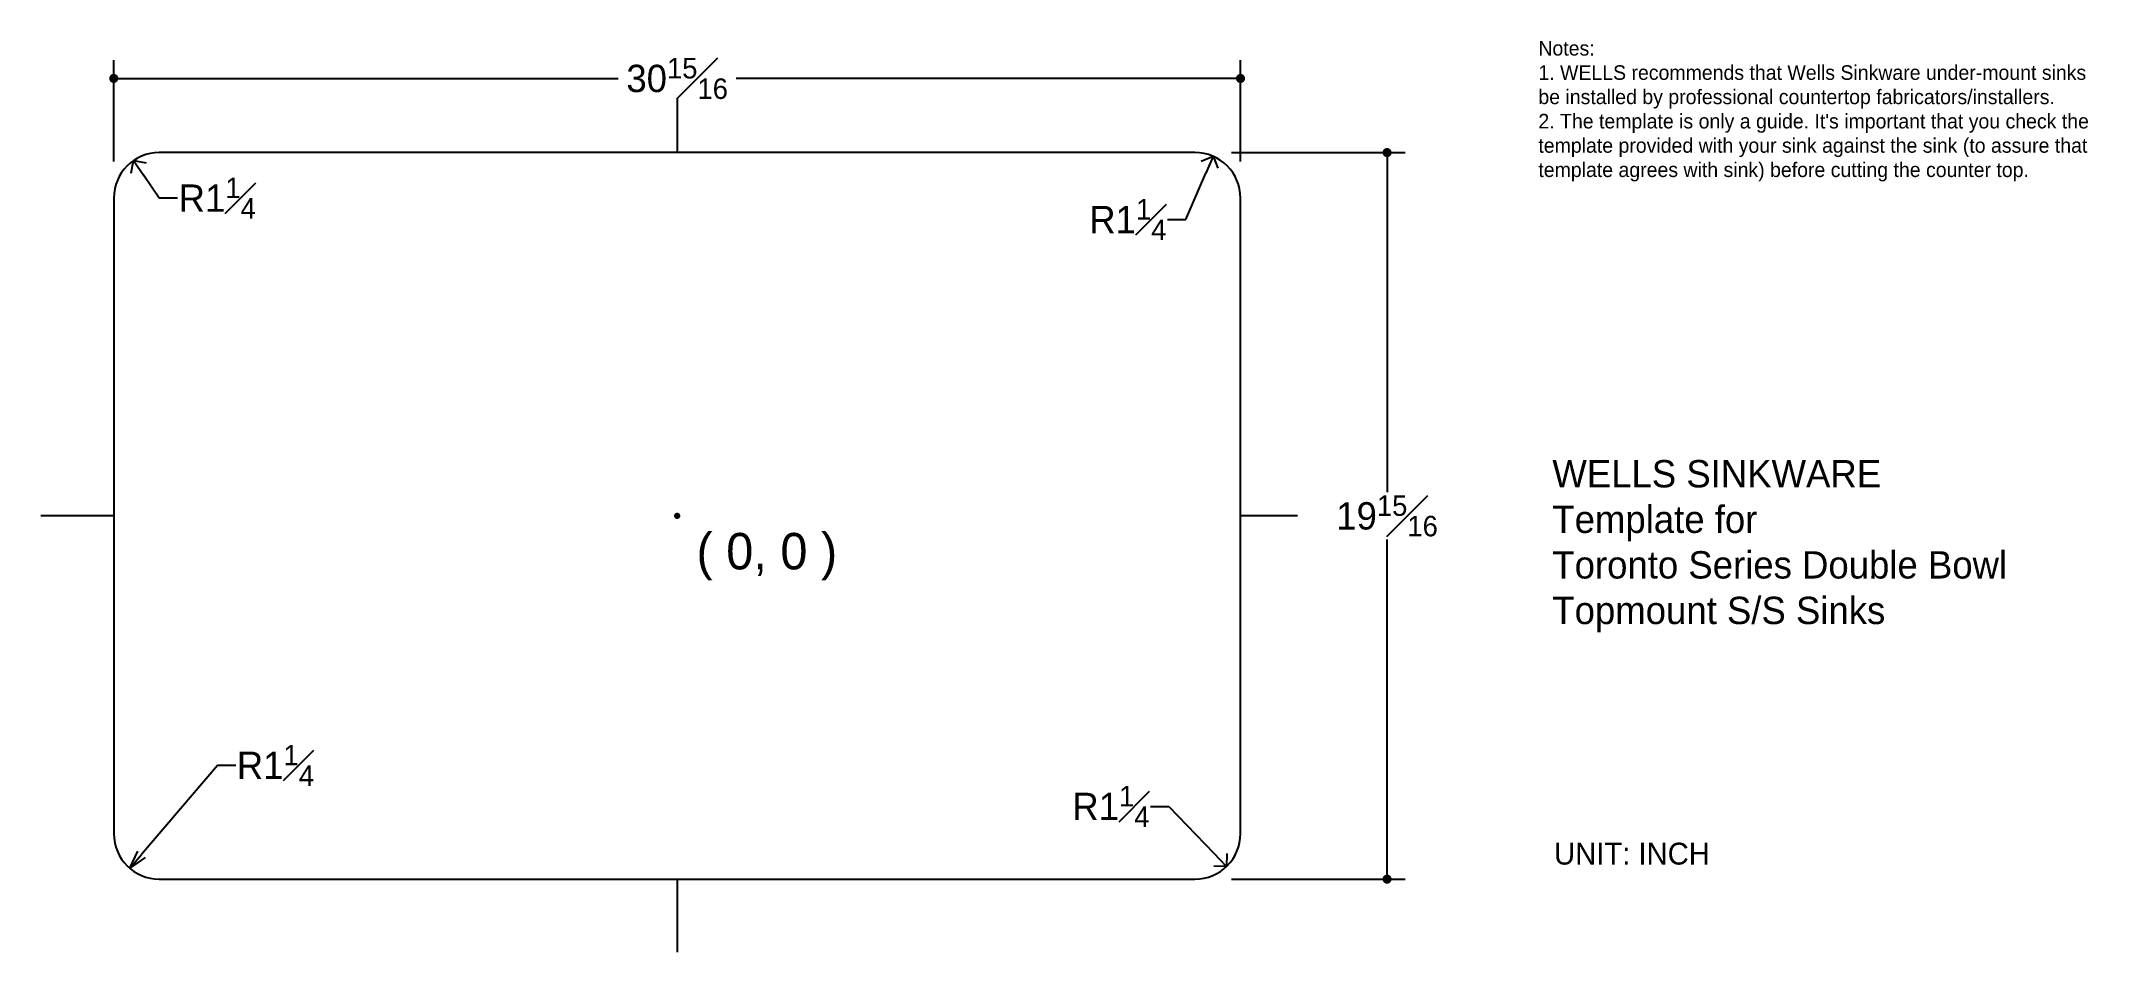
# Model space of a CAD drawing. Header units: inches. Extents: x 3 to 59.2, y 3 to 28.
import ezdxf

# ---------------------------------------------------------------- set-up
doc = ezdxf.new("R2010")
doc.units = ezdxf.units.IN
doc.header["$MEASUREMENT"] = 0
doc.dimstyles.get("Standard").update_dxf_attribs({"dimtxt": 0.75, "dimasz": 0.25, "dimexe": 0.5, "dimexo": 1, "dimgap": 0.09, "dimtad": 0, "dimtih": 1, "dimtoh": 1, "dimdec": 4, "dimzin": 0, "dimdsep": 46, "dimlunit": 5, "dimtxsty": 'Standard', "dimblk": 'DOT', "dimcen": 0.09, "dimclrd": 1, "dimclre": 1, "dimclrt": 1, "dimadec": 0, "dimazin": 0, "dimtfac": 0.75, "dimtdec": 4, "dimtofl": 0, "dimtmove": 0, "dimatfit": 3, "dimldrblk": 'DOT', "dimfxl": 1, "dimfrac": 1, "dimtolj": 1, "dimtzin": 0, "dimarcsym": 0})

# ---------------------------------------------------------------- blocks, each defined once
blk = doc.blocks.new('_Dot')
at = {"color": 0, "linetype": 'ByBlock', "lineweight": -2}
blk.add_line((-0.5, 0), (-1, 0), dxfattribs=at)
at = {"color": 0, "linetype": 'ByBlock', "const_width": 0.5}
blk.add_lwpolyline([(-0.25, 0, 1), (0.25, 0, 1)], format="xyb", close=True, dxfattribs=at)
blk = doc.blocks.new('*D2')
at = {"color": 3}
for p, q in [((5, 24.688), (5, 27.472)), ((35.938, 24.688), (35.938, 27.472)), ((5.25, 26.972), (18.848, 26.972)), ((35.688, 26.972), (22.09, 26.972))]:
    blk.add_line(p, q, dxfattribs=at)
at = {"layer": 'Defpoints', "color": 0}
for p in [(35.938, 26.972), (5, 23.688), (35.938, 23.688)]:
    blk.add_point(p, dxfattribs=at)
at = {"color": 3, "xscale": 0.25, "yscale": 0.25, "zscale": 0.25, "rotation": 180}
blk.add_blockref('_Dot', (5, 26.972), dxfattribs=at)
at = {"color": 3, "xscale": 0.25, "yscale": 0.25, "zscale": 0.25}
blk.add_blockref('_Dot', (35.938, 26.972), dxfattribs=at)
at = {"color": 3, "insert": (20.469, 26.972), "char_height": 0.75, "attachment_point": 5}
blk.add_mtext('\\A1;30{\\H0.750000x;\\S15#16;}', dxfattribs=at)
blk = doc.blocks.new('*D3')
at = {"color": 3, "linetype": 'ByBlock'}
for p, q in [((35.688, 24.938), (40.462, 24.938)), ((39.962, 24.688), (39.962, 15.621)), ((39.962, 5.25), (39.962, 14.316)), ((35.688, 5), (40.462, 5))]:
    blk.add_line(p, q, dxfattribs=at)
at = {"layer": 'Defpoints', "color": 0, "linetype": 'ByBlock'}
for p in [(34.688, 24.938), (34.688, 5), (39.962, 5)]:
    blk.add_point(p, dxfattribs=at)
at = {"color": 3, "linetype": 'ByBlock', "xscale": 0.25, "yscale": 0.25, "zscale": 0.25}
for p, rotation in [((39.962, 24.938), 90), ((39.962, 5), 270)]:
    blk.add_blockref('_Dot', p, dxfattribs=dict(at, rotation=rotation))
at = {"color": 3, "linetype": 'ByBlock', "lineweight": -2, "insert": (39.962, 14.969), "char_height": 0.75, "attachment_point": 5}
blk.add_mtext('\\A1;19{\\H0.750000x;\\S15#16;}', dxfattribs=at)
blk = doc.blocks.new('_Open90')
at = {"color": 0, "linetype": 'ByBlock', "lineweight": -2}
for p, q in [((0, 0), (-1, 0)), ((-0.5, 0.5), (0, 0)), ((0, 0), (-0.5, -0.5))]:
    blk.add_line(p, q, dxfattribs=at)
blk = doc.blocks.new('*D5')
at = {"color": 3, "lineweight": -2}
for p, q in [((6.25, 23.687), (5.828, 24.307)), ((6.75, 23.687), (6.25, 23.687))]:
    blk.add_line(p, q, dxfattribs=at)
at = {"layer": 'Defpoints', "color": 0}
for p in [(5.546, 24.72), (6.25, 23.687)]:
    blk.add_point(p, dxfattribs=at)
at = {"color": 3, "lineweight": -2, "xscale": 0.5, "yscale": 0.5, "zscale": 0.5, "rotation": 124.2857142857153}
blk.add_blockref('_Open90', (5.546, 24.72), dxfattribs=at)
at = {"color": 3, "insert": (7.84, 23.687), "char_height": 0.75, "attachment_point": 5}
blk.add_mtext('\\A1;R1{\\H0.750000x;\\S1#4;}', dxfattribs=at)
blk = doc.blocks.new('*D6')
at = {"color": 3, "lineweight": -2}
for p, q in [((34.434, 23.1), (34.985, 24.376)), ((33.934, 23.1), (34.434, 23.1))]:
    blk.add_line(p, q, dxfattribs=at)
at = {"layer": 'Defpoints', "color": 0}
for p in [(35.183, 24.835), (34.688, 23.688)]:
    blk.add_point(p, dxfattribs=at)
at = {"color": 3, "lineweight": -2, "xscale": 0.5, "yscale": 0.5, "zscale": 0.5, "rotation": 66.65313968210516}
blk.add_blockref('_Open90', (35.183, 24.835), dxfattribs=at)
at = {"color": 3, "insert": (32.844, 23.1), "char_height": 0.75, "attachment_point": 5}
blk.add_mtext('\\A1;R1{\\H0.750000x;\\S1#4;}', dxfattribs=at)
blk = doc.blocks.new('*D7')
at = {"color": 3, "lineweight": -2}
for p, q in [((33.469, 6.995), (33.969, 6.995)), ((33.969, 6.995), (35.208, 5.71))]:
    blk.add_line(p, q, dxfattribs=at)
at = {"layer": 'Defpoints', "color": 0}
for p in [(34.688, 6.25), (35.555, 5.35)]:
    blk.add_point(p, dxfattribs=at)
at = {"color": 3, "lineweight": -2, "xscale": 0.5, "yscale": 0.5, "zscale": 0.5, "rotation": 313.9728821891976}
blk.add_blockref('_Open90', (35.555, 5.35), dxfattribs=at)
at = {"color": 3, "insert": (32.379, 6.995), "char_height": 0.75, "attachment_point": 5}
blk.add_mtext('\\A1;R1{\\H0.750000x;\\S1#4;}', dxfattribs=at)
blk = doc.blocks.new('_Open30')
at = {"color": 0, "linetype": 'ByBlock', "lineweight": -2}
for p, q in [((-1, 0.27), (0, 0)), ((0, 0), (-1, -0.27)), ((0, 0), (-1, 0))]:
    blk.add_line(p, q, dxfattribs=at)
blk = doc.blocks.new('*D8')
at = {"color": 3, "lineweight": -2}
for p, q in [((7.848, 8.122), (5.763, 5.68)), ((8.348, 8.122), (7.848, 8.122))]:
    blk.add_line(p, q, dxfattribs=at)
at = {"layer": 'Defpoints', "color": 0}
for p in [(6.25, 6.25), (5.439, 5.299)]:
    blk.add_point(p, dxfattribs=at)
at = {"color": 3, "lineweight": -2, "xscale": 0.5, "yscale": 0.5, "zscale": 0.5, "rotation": 229.5218406379111}
blk.add_blockref('_Open30', (5.439, 5.299), dxfattribs=at)
at = {"color": 3, "insert": (9.438, 8.122), "char_height": 0.75, "attachment_point": 5}
blk.add_mtext('\\A1;R1{\\H0.750000x;\\S1#4;}', dxfattribs=at)

msp = doc.modelspace()

# ---------------------------------------------------------------- linework, layer by layer
at = {"color": 3}
for p, q in [((20.46875, 26.40944), (20.46875, 24.9375)), ((5, 14.96875), (3, 14.96875)), ((37.5, 14.96875), (35.9375, 14.96875)), ((20.46875, 5), (20.46875, 3))]:
    msp.add_line(p, q, dxfattribs=at)
for p, q in [((34.6875, 24.9375), (6.25, 24.9375)), ((5, 23.6875), (5, 6.25)), ((35.9375, 6.25), (35.9375, 23.6875)), ((6.25, 5), (34.6875, 5))]:
    msp.add_line(p, q)
for centre, start, end in [((6.25, 23.6875), 90, 180), ((34.6875, 23.6875), 0, 90), ((6.25, 6.25), 180, 270), ((34.6875, 6.25), 270, 0)]:
    msp.add_arc(centre, 1.25, start, end)
at = {"color": 1, "linetype": 'ByBlock', "lineweight": 80}
msp.add_point((20.46875, 14.96875), dxfattribs=at)

# ---------------------------------------------------------------- texts
at = {"attachment_point": 1}
for s, insert, char_height, width in [("{\\C4;Notes: \\P1. WELLS recommends that Wells Sinkware under-mount sinks be installed by professional countertop fabricators/installers. \\P2. The template is only a guide. It's important that you check the template provided with your sink against the sink (to assure that template agrees with sink) before cutting the counter top.}", (44.11651, 28), 0.4, 15.267278), ('{\\C3;WELLS SINKWARE\\PTemplate for\\PToronto Series Double Bowl\\PTopmount S/S Sinks}', (44.5, 16.5), 0.75, 39.380706), ('{\\C1;( 0, 0 )}', (21, 14.5), 1, 7), ('{\\C3;UNIT: INCH}', (44.54657, 6), 0.6, 12.2568288)]:
    msp.add_mtext(s, dxfattribs=dict(at, insert=insert, char_height=char_height, width=width))

# ---------------------------------------------------------------- dimensions: what is measured, and where the dimension line sits
at = {"color": 3}
dim = msp.add_linear_dim(base=(35.9375, 26.97194), p1=(5, 23.6875), p2=(35.9375, 23.6875), dimstyle='Standard', override={"dimclrd": 3, "dimclre": 3, "dimclrt": 3, "dimlwd": -1, "dimlwe": -1}, dxfattribs=at)
dim.commit()
dim.dimension.update_dxf_attribs({"geometry": '*D2', "text_midpoint": (20.46875, 26.97194)})
for center, mpoint, override, picture, middle in [((34.6875, 23.6875), (35.18287, 24.83515), {"dimasz": 0.5, "dimblk2": 'Open90', "dimsah": 1, "dimclrd": 3, "dimclrt": 3, "dimtmove": 1}, '*D6', (34.43407, 23.10037)), ((6.25, 23.6875), (5.54585, 24.7203), {"dimasz": 0.5, "dimblk2": 'Open90', "dimsah": 1, "dimclrd": 3, "dimclrt": 3, "dimtmove": 1}, '*D5', (6.25, 23.6875)), ((6.25, 6.25), (5.43855, 5.29918), {"dimasz": 0.5, "dimblk2": 'Open30', "dimsah": 1, "dimclrd": 3, "dimclrt": 3, "dimtmove": 1}, '*D8', (7.84776, 8.12219)), ((34.6875, 6.25), (35.5554, 5.35041), {"dimasz": 0.5, "dimblk2": 'Open90', "dimsah": 1, "dimclrd": 3, "dimclrt": 3, "dimtmove": 1}, '*D7', (33.96909, 6.99464))]:
    dim = msp.add_radius_dim(center=center, mpoint=mpoint, dimstyle='Standard', override=override, dxfattribs=at)
    dim.commit()
    dim.dimension.update_dxf_attribs({"geometry": picture, "text_midpoint": middle, "dimtype": 164})
at = {"color": 3, "linetype": 'ByBlock', "lineweight": -2}
dim = msp.add_linear_dim(base=(39.96212, 5), p1=(34.6875, 24.9375), p2=(34.6875, 5), angle=90, dimstyle='Standard', override={"dimclrd": 3, "dimclre": 3, "dimclrt": 3, "dimlwd": -1, "dimlwe": -1}, dxfattribs=at)
dim.commit()
dim.dimension.update_dxf_attribs({"geometry": '*D3', "text_midpoint": (39.96212, 14.96875)})

doc.saveas('drawing.dxf')
